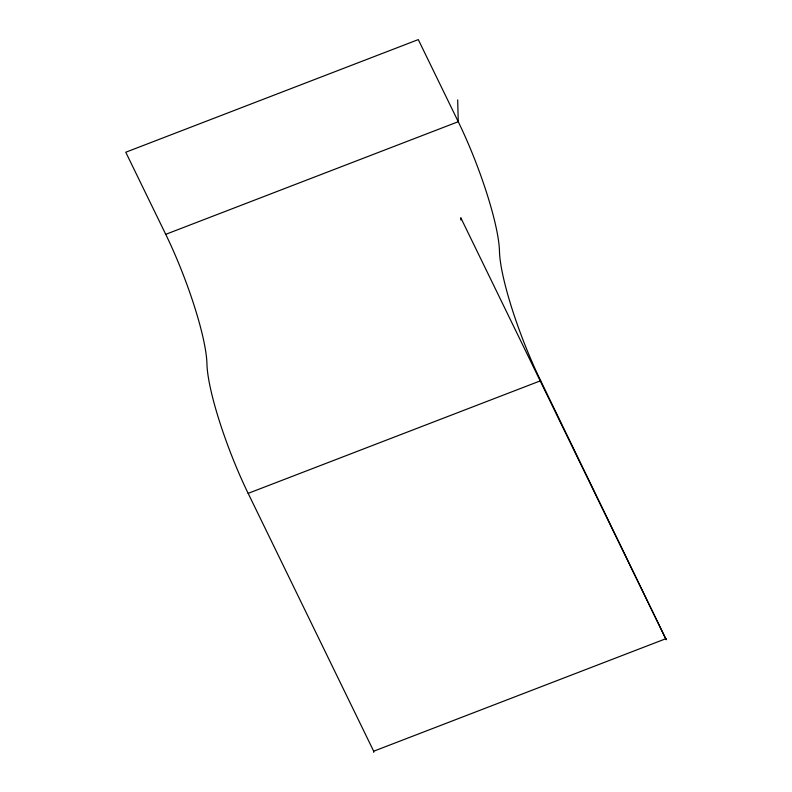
<?xml version="1.0" encoding="UTF-8"?>
<svg xmlns="http://www.w3.org/2000/svg" width="792" height="792" viewBox="0 0 792 792"><rect width="100%" height="100%" fill="white"/><g stroke="black" fill="none" stroke-linecap="round" stroke-linejoin="round"><path stroke-width="1.19" d="M460.835 220.047L460.766 217.721L666.24 639.768L540.679 380.724A101.366 17.691 68.9 0 1 499.465 251.213A101.366 17.691 68.9 0 0 458.251 121.701L418.285 39.6L125.76 152.232L165.726 234.333L458.251 121.701L457.687 99.901M165.726 234.333A101.366 17.691 68.9 0 1 206.94 363.845A101.366 17.691 68.9 0 0 248.153 493.357L540.679 380.724M373.715 752.4L373.685 751.212L666.211 638.57M248.153 493.357L373.685 751.212"/></g></svg>
